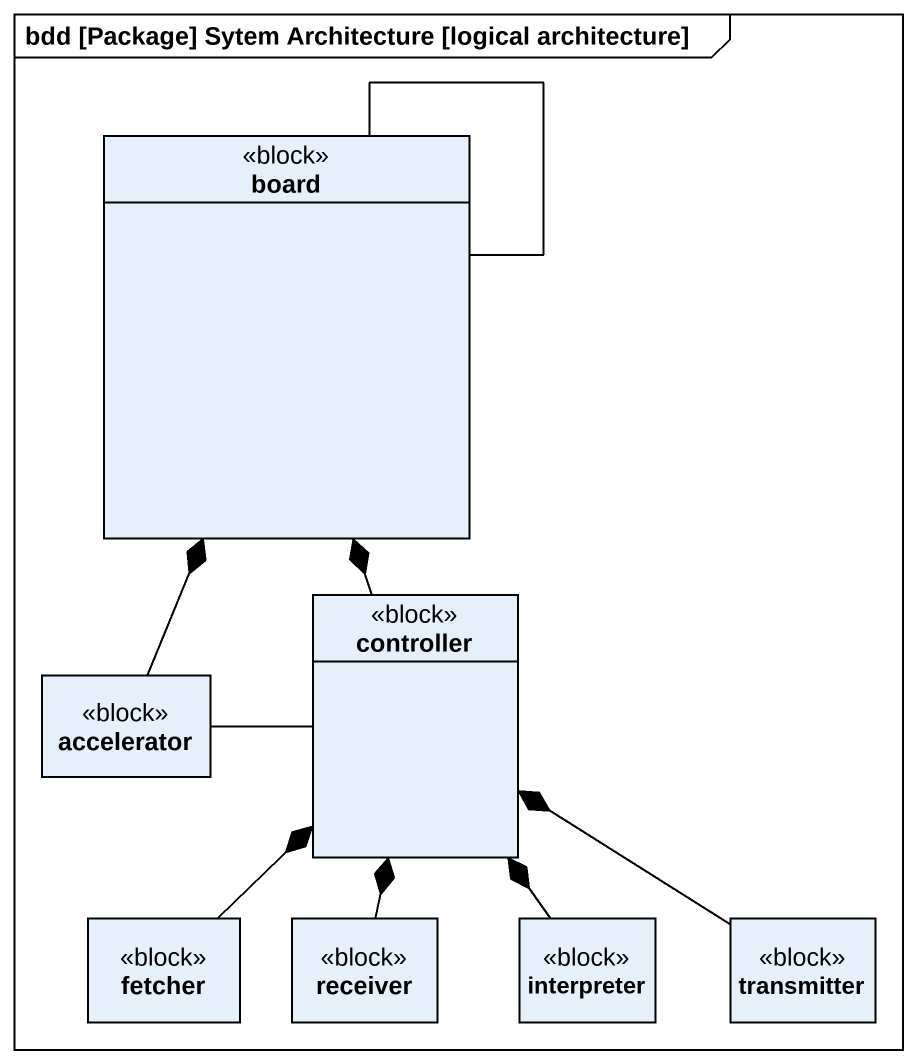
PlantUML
@startuml
mainframe bdd [Package] Sytem Architecture [logical architecture]
hide circle
hide empty members
class board <<block>>
class controller <<block>>
class accelerator <<block>>
class fetcher <<block>>
class receiver <<block>>
class interpreter <<block>>
class transmitter <<block>>
board -- board
controller -up-* board
accelerator -up-* board
accelerator -right- controller
fetcher -up-* controller
receiver -up-* controller
interpreter -up-* controller
transmitter -up-* controller
@enduml
